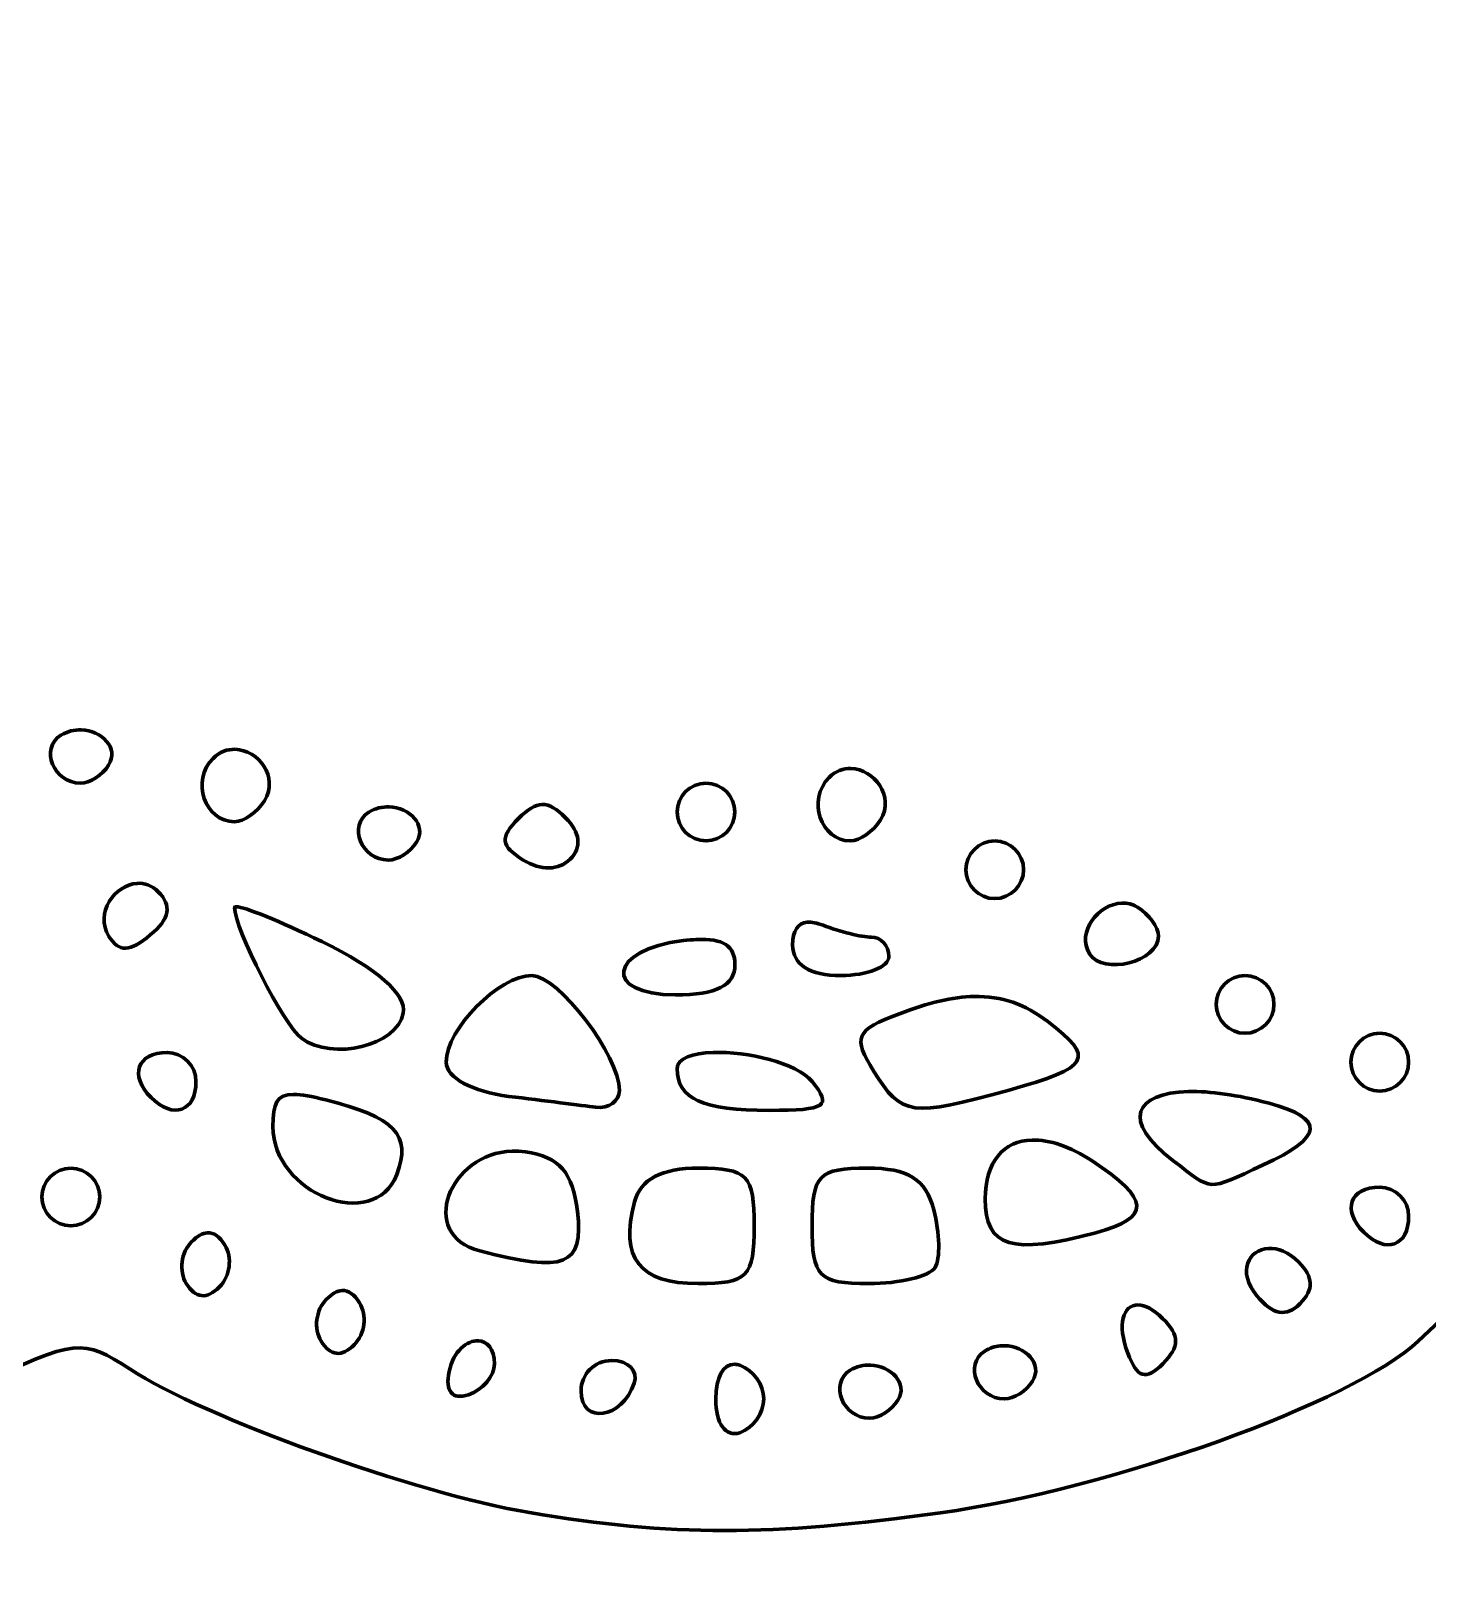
# Model space of a CAD drawing. Header units: centimetres. Extents: x -25.2 to 25.1, y -12.7 to 12.5.
# Drawn here: x 6.79 to 12.63, y -12.68 to -6.19 of the extents above; entities that cross this region are included whole.
import ezdxf

# ---------------------------------------------------------------- set-up
doc = ezdxf.new("R2010")
doc.units = ezdxf.units.CM
doc.header["$MEASUREMENT"] = 0
doc.layers.add('Layer 1', color=7, linetype='Continuous')

msp = doc.modelspace()

# ---------------------------------------------------------------- linework, layer by layer
at = {"layer": 'Layer 1', "color": 72, "lineweight": 90}
for points, knots in [([(15.97372, 12.15449), (15.01323, 12.15637), (13.79512, 11.83764), (13.165, 11.42027), (13.165, 11.42027), (13.165, 11.42027), (12.79541, 11.17553), (12.79541, 11.17553), (12.79541, 11.17553), (12.79541, 11.17553), (12.5548, 11.3781), (12.5548, 11.3781), (12.5548, 11.3781), (12.0029, 11.8425), (10.53138, 12.19604), (9.44182, 12.12637), (9.44182, 12.12637), (8.75205, 12.08227), (7.72787, 11.78745), (7.25901, 11.49798), (7.25901, 11.49798), (7.25901, 11.49798), (6.99525, 11.3351), (6.99525, 11.3351), (6.99525, 11.3351), (6.99525, 11.3351), (6.53471, 11.55256), (6.53471, 11.55256), (6.53471, 11.55256), (5.49151, 12.04654), (4.5113, 12.09186), (3.27785, 11.70221), (3.27785, 11.70221), (2.58334, 11.48282), (2.32917, 11.48005), (1.4299, 11.68237), (1.4299, 11.68237), (1.17685, 11.7393), (0.94386, 11.76022), (0.91231, 11.72867), (0.91231, 11.72867), (0.88077, 11.69713), (0.91677, 11.40903), (0.99169, 11.08871), (0.99169, 11.08871), (1.16692, 10.33949), (1.16186, 10.03309), (0.96606, 9.464), (0.96606, 9.464), (0.54953, 8.25332), (0.63291, 6.8823), (1.18021, 5.95579), (1.18021, 5.95579), (1.31665, 5.72481), (1.31479, 5.70869), (1.10414, 5.29268), (1.10414, 5.29268), (0.59396, 4.28511), (0.44234, 3.45432), (0.56009, 2.31942), (0.56009, 2.31942), (0.64808, 1.47137), (0.86025, 0.7816), (1.20501, 0.22425), (1.20501, 0.22425), (1.20501, 0.22425), (1.44231, -0.1594), (1.44231, -0.1594), (1.44231, -0.1594), (1.44231, -0.1594), (1.20584, -0.53147), (1.20584, -0.53147), (1.20584, -0.53147), (0.68324, -1.35552), (0.41308, -2.73081), (0.55844, -3.82305), (0.55844, -3.82305), (0.65767, -4.56877), (0.7609, -4.90956), (1.08265, -5.5445), (1.08265, -5.5445), (1.08265, -5.5445), (1.29928, -5.97114), (1.29928, -5.97114), (1.29928, -5.97114), (1.29928, -5.97114), (1.09836, -6.42424), (1.09836, -6.42424), (1.09836, -6.42424), (0.78966, -7.11935), (0.70163, -7.54019), (0.70893, -8.28542), (0.70893, -8.28542), (0.71381, -8.78426), (0.77115, -9.14122), (0.9206, -9.6042), (0.9206, -9.6042), (1.16006, -10.34605), (1.17318, -10.67596), (0.99336, -11.39179), (0.99336, -11.39179), (0.81706, -12.09368), (0.86728, -12.13846), (1.62753, -11.96064), (1.62753, -11.96064), (2.39756, -11.78054), (2.57565, -11.78852), (3.33823, -12.04002), (3.33823, -12.04002), (3.83925, -12.20525), (4.14299, -12.25307), (4.70662, -12.25417), (4.70662, -12.25417), (5.49235, -12.2557), (5.89935, -12.16717), (6.5678, -11.85068), (6.5678, -11.85068), (6.98206, -11.65453), (7.00885, -11.65172), (7.20776, -11.78205), (7.20776, -11.78205), (7.51543, -11.98364), (8.40173, -12.30212), (8.87712, -12.3815), (8.87712, -12.3815), (9.4754, -12.48139), (9.88142, -12.48129), (10.59608, -12.38233), (10.59608, -12.38233), (11.30936, -12.28356), (12.32215, -11.91974), (12.59368, -11.66465), (12.59368, -11.66465), (12.59368, -11.66465), (12.77558, -11.4935), (12.77558, -11.4935), (12.77558, -11.4935), (12.77558, -11.4935), (13.17824, -11.74155), (13.17824, -11.74155), (13.17824, -11.74155), (14.60991, -12.62246), (16.64542, -12.68387), (18.21111, -11.89369), (18.21111, -11.89369), (18.21111, -11.89369), (18.67909, -11.65805), (18.67909, -11.65805), (18.67909, -11.65805), (18.67909, -11.65805), (19.09829, -11.8631), (19.09829, -11.8631), (19.09829, -11.8631), (20.09898, -12.35269), (21.21311, -12.4052), (22.3692, -12.01689), (22.3692, -12.01689), (23.01494, -11.79999), (23.30757, -11.79522), (24.16589, -11.98712), (24.16589, -11.98712), (24.44205, -12.04887), (24.6622, -12.06214), (24.70498, -12.01937), (24.70498, -12.01937), (24.74777, -11.97659), (24.7123, -11.64672), (24.61816, -11.21239), (24.61816, -11.21239), (24.61816, -11.21239), (24.45941, -10.47817), (24.45941, -10.47817), (24.45941, -10.47817), (24.45941, -10.47817), (24.6686, -9.844), (24.6686, -9.844), (24.6686, -9.844), (25.07204, -8.6224), (25.02344, -7.43118), (24.52721, -6.37548), (24.52721, -6.37548), (24.52721, -6.37548), (24.36267, -6.02491), (24.36267, -6.02491), (24.36267, -6.02491), (24.36267, -6.02491), (24.61072, -5.48499), (24.61072, -5.48499), (24.61072, -5.48499), (25.02972, -4.57489), (25.13069, -4.0335), (25.08614, -2.93589), (25.08614, -2.93589), (25.0423, -1.85596), (24.86681, -1.19749), (24.44701, -0.53728), (24.44701, -0.53728), (24.44701, -0.53728), (24.2031, -0.15363), (24.2031, -0.15363), (24.2031, -0.15363), (24.2031, -0.15363), (24.40898, 0.15808), (24.40898, 0.15808), (24.40898, 0.15808), (24.87416, 0.86101), (25.10765, 1.78627), (25.10765, 2.92959), (25.10765, 2.92959), (25.10765, 3.7713), (24.971, 4.38807), (24.6099, 5.17359), (24.6099, 5.17359), (24.6099, 5.17359), (24.3602, 5.71599), (24.3602, 5.71599), (24.3602, 5.71599), (24.3602, 5.71599), (24.57021, 6.18397), (24.57021, 6.18397), (24.57021, 6.18397), (24.68578, 6.4415), (24.82239, 6.84785), (24.87365, 7.08686), (24.87365, 7.08686), (24.99887, 7.67074), (24.92401, 8.78798), (24.72234, 9.33913), (24.72234, 9.33913), (24.46235, 10.04965), (24.45378, 10.18103), (24.61981, 10.9258), (24.61981, 10.9258), (24.71278, 11.34282), (24.74753, 11.66285), (24.70497, 11.70549), (24.70497, 11.70549), (24.66232, 11.74823), (24.4419, 11.73545), (24.16588, 11.67407), (24.16588, 11.67407), (23.31295, 11.4844), (23.0717, 11.48732), (22.40309, 11.69805), (22.40309, 11.69805), (21.1744, 12.08529), (20.09649, 12.03725), (19.10407, 11.5517), (19.10407, 11.5517), (19.10407, 11.5517), (18.68984, 11.34916), (18.68984, 11.34916), (18.68984, 11.34916), (18.68984, 11.34916), (18.0937, 11.63276), (18.0937, 11.63276), (18.0937, 11.63276), (17.43541, 11.94538), (16.59145, 12.15327), (15.97373, 12.15449), (15.97373, 12.15449), (15.97373, 12.15449), (15.97372, 12.15449), (15.97372, 12.15449)], [0, 0, 0, 0, 0.0149254, 0.0149254, 0.0149254, 0.0149254, 0.0298507, 0.0298507, 0.0298507, 0.0298507, 0.0447761, 0.0447761, 0.0447761, 0.0447761, 0.0597015, 0.0597015, 0.0597015, 0.0597015, 0.0746269, 0.0746269, 0.0746269, 0.0746269, 0.0895522, 0.0895522, 0.0895522, 0.0895522, 0.1044776, 0.1044776, 0.1044776, 0.1044776, 0.119403, 0.119403, 0.119403, 0.119403, 0.1343284, 0.1343284, 0.1343284, 0.1343284, 0.1492537, 0.1492537, 0.1492537, 0.1492537, 0.1641791, 0.1641791, 0.1641791, 0.1641791, 0.1791045, 0.1791045, 0.1791045, 0.1791045, 0.1940299, 0.1940299, 0.1940299, 0.1940299, 0.2089552, 0.2089552, 0.2089552, 0.2089552, 0.2238806, 0.2238806, 0.2238806, 0.2238806, 0.238806, 0.238806, 0.238806, 0.238806, 0.2537313, 0.2537313, 0.2537313, 0.2537313, 0.2686567, 0.2686567, 0.2686567, 0.2686567, 0.2835821, 0.2835821, 0.2835821, 0.2835821, 0.2985075, 0.2985075, 0.2985075, 0.2985075, 0.3134328, 0.3134328, 0.3134328, 0.3134328, 0.3283582, 0.3283582, 0.3283582, 0.3283582, 0.3432836, 0.3432836, 0.3432836, 0.3432836, 0.358209, 0.358209, 0.358209, 0.358209, 0.3731343, 0.3731343, 0.3731343, 0.3731343, 0.3880597, 0.3880597, 0.3880597, 0.3880597, 0.4029851, 0.4029851, 0.4029851, 0.4029851, 0.4179104, 0.4179104, 0.4179104, 0.4179104, 0.4328358, 0.4328358, 0.4328358, 0.4328358, 0.4477612, 0.4477612, 0.4477612, 0.4477612, 0.4626866, 0.4626866, 0.4626866, 0.4626866, 0.4776119, 0.4776119, 0.4776119, 0.4776119, 0.4925373, 0.4925373, 0.4925373, 0.4925373, 0.5074627, 0.5074627, 0.5074627, 0.5074627, 0.5223881, 0.5223881, 0.5223881, 0.5223881, 0.5373134, 0.5373134, 0.5373134, 0.5373134, 0.5522388, 0.5522388, 0.5522388, 0.5522388, 0.5671642, 0.5671642, 0.5671642, 0.5671642, 0.5820896, 0.5820896, 0.5820896, 0.5820896, 0.5970149, 0.5970149, 0.5970149, 0.5970149, 0.6119403, 0.6119403, 0.6119403, 0.6119403, 0.6268657, 0.6268657, 0.6268657, 0.6268657, 0.641791, 0.641791, 0.641791, 0.641791, 0.6567164, 0.6567164, 0.6567164, 0.6567164, 0.6716418, 0.6716418, 0.6716418, 0.6716418, 0.6865672, 0.6865672, 0.6865672, 0.6865672, 0.7014925, 0.7014925, 0.7014925, 0.7014925, 0.7164179, 0.7164179, 0.7164179, 0.7164179, 0.7313433, 0.7313433, 0.7313433, 0.7313433, 0.7462687, 0.7462687, 0.7462687, 0.7462687, 0.761194, 0.761194, 0.761194, 0.761194, 0.7761194, 0.7761194, 0.7761194, 0.7761194, 0.7910448, 0.7910448, 0.7910448, 0.7910448, 0.8059701, 0.8059701, 0.8059701, 0.8059701, 0.8208955, 0.8208955, 0.8208955, 0.8208955, 0.8358209, 0.8358209, 0.8358209, 0.8358209, 0.8507463, 0.8507463, 0.8507463, 0.8507463, 0.8656716, 0.8656716, 0.8656716, 0.8656716, 0.880597, 0.880597, 0.880597, 0.880597, 0.8955224, 0.8955224, 0.8955224, 0.8955224, 0.9104478, 0.9104478, 0.9104478, 0.9104478, 0.9253731, 0.9253731, 0.9253731, 0.9253731, 0.9402985, 0.9402985, 0.9402985, 0.9402985, 0.9552239, 0.9552239, 0.9552239, 0.9552239, 0.9701493, 0.9701493, 0.9701493, 0.9701493, 1, 1, 1, 1]), ([(7.00352, -9.10892), (7.08853, -9.11232), (7.16226, -9.18387), (7.11762, -9.25609), (7.11762, -9.25609), (7.09216, -9.29729), (7.03924, -9.33133), (7.00021, -9.33133), (7.00021, -9.33133), (6.88751, -9.33133), (6.82836, -9.18687), (6.91835, -9.13124), (6.91835, -9.13124), (6.94515, -9.11468), (6.97518, -9.10778), (7.00351, -9.10892), (7.00351, -9.10892), (7.00351, -9.10892), (7.00352, -9.10892), (7.00352, -9.10892)], [0, 0, 0, 0, 0.1666667, 0.1666667, 0.1666667, 0.1666667, 0.3333333, 0.3333333, 0.3333333, 0.3333333, 0.5, 0.5, 0.5, 0.5, 0.6666667, 0.6666667, 0.6666667, 0.6666667, 1, 1, 1, 1]), ([(7.64679, -9.18994), (7.7422, -9.19267), (7.83136, -9.30427), (7.76916, -9.40491), (7.76916, -9.40491), (7.73943, -9.45303), (7.68335, -9.49255), (7.64431, -9.49255), (7.64431, -9.49255), (7.52001, -9.49255), (7.46132, -9.32083), (7.55419, -9.22797), (7.55419, -9.22797), (7.58194, -9.20022), (7.61499, -9.18903), (7.64679, -9.18994)], [0, 0, 0, 0, 0.2, 0.2, 0.2, 0.2, 0.4, 0.4, 0.4, 0.4, 0.6, 0.6, 0.6, 0.6, 1, 1, 1, 1]), ([(10.22152, -9.27015), (10.31693, -9.27288), (10.40692, -9.38448), (10.34472, -9.48512), (10.34472, -9.48512), (10.31498, -9.53324), (10.25809, -9.57276), (10.21904, -9.57276), (10.21904, -9.57276), (10.09474, -9.57276), (10.03688, -9.40104), (10.12974, -9.30818), (10.12974, -9.30818), (10.15749, -9.28043), (10.18971, -9.26924), (10.22152, -9.27015)], [0, 0, 0, 0, 0.2, 0.2, 0.2, 0.2, 0.4, 0.4, 0.4, 0.4, 0.6, 0.6, 0.6, 0.6, 1, 1, 1, 1]), ([(9.61546, -9.33133), (9.68186, -9.33133), (9.73618, -9.38565), (9.73618, -9.45205), (9.73618, -9.45205), (9.73618, -9.51844), (9.68186, -9.57277), (9.61546, -9.57277), (9.61546, -9.57277), (9.54907, -9.57277), (9.49474, -9.51845), (9.49474, -9.45205), (9.49474, -9.45205), (9.49474, -9.38565), (9.54906, -9.33133), (9.61546, -9.33133)], [0, 0, 0, 0, 0.2, 0.2, 0.2, 0.2, 0.4, 0.4, 0.4, 0.4, 0.6, 0.6, 0.6, 0.6, 1, 1, 1, 1]), ([(8.93085, -9.42063), (8.96087, -9.42012), (8.99086, -9.43847), (9.02842, -9.47603), (9.02842, -9.47603), (9.09, -9.53762), (9.09662, -9.60048), (9.04744, -9.64966), (9.04744, -9.64966), (9.00012, -9.69698), (8.92472, -9.69823), (8.85148, -9.65297), (8.85148, -9.65297), (8.75641, -9.59422), (8.75206, -9.55892), (8.83164, -9.47934), (8.83164, -9.47934), (8.8705, -9.44048), (8.90084, -9.42115), (8.93086, -9.42064), (8.93086, -9.42064), (8.93086, -9.42064), (8.93085, -9.42063), (8.93085, -9.42063)], [0, 0, 0, 0, 0.1428571, 0.1428571, 0.1428571, 0.1428571, 0.2857143, 0.2857143, 0.2857143, 0.2857143, 0.4285714, 0.4285714, 0.4285714, 0.4285714, 0.5714286, 0.5714286, 0.5714286, 0.5714286, 0.7142857, 0.7142857, 0.7142857, 0.7142857, 1, 1, 1, 1]), ([(8.29089, -9.43055), (8.3759, -9.43395), (8.44963, -9.50633), (8.40499, -9.57855), (8.40499, -9.57855), (8.37953, -9.61975), (8.32662, -9.65296), (8.28758, -9.65296), (8.28758, -9.65296), (8.17488, -9.65296), (8.11572, -9.50849), (8.20572, -9.45287), (8.20572, -9.45287), (8.23252, -9.43631), (8.26255, -9.42941), (8.29088, -9.43055), (8.29088, -9.43055), (8.29088, -9.43055), (8.29089, -9.43055), (8.29089, -9.43055)], [0, 0, 0, 0, 0.1666667, 0.1666667, 0.1666667, 0.1666667, 0.3333333, 0.3333333, 0.3333333, 0.3333333, 0.5, 0.5, 0.5, 0.5, 0.6666667, 0.6666667, 0.6666667, 0.6666667, 1, 1, 1, 1]), ([(10.82262, -9.57277), (10.88902, -9.57277), (10.94334, -9.62709), (10.94334, -9.69349), (10.94334, -9.69349), (10.94334, -9.75988), (10.88902, -9.81421), (10.82262, -9.81421), (10.82262, -9.81421), (10.75623, -9.81421), (10.7019, -9.75989), (10.7019, -9.69349), (10.7019, -9.69349), (10.7019, -9.62709), (10.75622, -9.57277), (10.82262, -9.57277)], [0, 0, 0, 0, 0.2, 0.2, 0.2, 0.2, 0.4, 0.4, 0.4, 0.4, 0.6, 0.6, 0.6, 0.6, 1, 1, 1, 1]), ([(7.23669, -9.75053), (7.26743, -9.74832), (7.2983, -9.75839), (7.32516, -9.78526), (7.32516, -9.78526), (7.38336, -9.84346), (7.37324, -9.89899), (7.29209, -9.96633), (7.29209, -9.96633), (7.20565, -10.03808), (7.16104, -10.03967), (7.11928, -9.97212), (7.11928, -9.97212), (7.05845, -9.87368), (7.14448, -9.75715), (7.23669, -9.75053)], [0, 0, 0, 0, 0.2, 0.2, 0.2, 0.2, 0.4, 0.4, 0.4, 0.4, 0.6, 0.6, 0.6, 0.6, 1, 1, 1, 1]), ([(7.65175, -9.8481), (7.68591, -9.8486), (7.83342, -9.90835), (8.00894, -9.99362), (8.00894, -9.99362), (8.24006, -10.10591), (8.36449, -10.21546), (8.34959, -10.29376), (8.34959, -10.29376), (8.32388, -10.42888), (8.05463, -10.49486), (7.92378, -10.39794), (7.92378, -10.39794), (7.8502, -10.34344), (7.64431, -9.94049), (7.64431, -9.85141), (7.64431, -9.85141), (7.64431, -9.84898), (7.64687, -9.84803), (7.65175, -9.8481)], [0, 0, 0, 0, 0.1666667, 0.1666667, 0.1666667, 0.1666667, 0.3333333, 0.3333333, 0.3333333, 0.3333333, 0.5, 0.5, 0.5, 0.5, 0.6666667, 0.6666667, 0.6666667, 0.6666667, 1, 1, 1, 1]), ([(11.35344, -9.83321), (11.37582, -9.83228), (11.39863, -9.8368), (11.41959, -9.84975), (11.41959, -9.84975), (11.46771, -9.87949), (11.50723, -9.93438), (11.50723, -9.97129), (11.50723, -9.97129), (11.50723, -10.07835), (11.27579, -10.1373), (11.21867, -10.04488), (11.21867, -10.04488), (11.16294, -9.9547), (11.25647, -9.83724), (11.35344, -9.83321)], [0, 0, 0, 0, 0.2, 0.2, 0.2, 0.2, 0.4, 0.4, 0.4, 0.4, 0.6, 0.6, 0.6, 0.6, 1, 1, 1, 1]), ([(10.03879, -9.91342), (10.05701, -9.91185), (10.07883, -9.9158), (10.10494, -9.92582), (10.10494, -9.92582), (10.17495, -9.95269), (10.26604, -9.97543), (10.30668, -9.97543), (10.30668, -9.97543), (10.34733, -9.97543), (10.38027, -10.01137), (10.38027, -10.05563), (10.38027, -10.05563), (10.38027, -10.09989), (10.29001, -10.13583), (10.17935, -10.13583), (10.17935, -10.13583), (10.04821, -10.13583), (9.97761, -10.09114), (9.97761, -10.00685), (9.97761, -10.00685), (9.97761, -9.94851), (9.99872, -9.91687), (10.03879, -9.91342)], [0, 0, 0, 0, 0.1428571, 0.1428571, 0.1428571, 0.1428571, 0.2857143, 0.2857143, 0.2857143, 0.2857143, 0.4285714, 0.4285714, 0.4285714, 0.4285714, 0.5714286, 0.5714286, 0.5714286, 0.5714286, 0.7142857, 0.7142857, 0.7142857, 0.7142857, 1, 1, 1, 1]), ([(9.57412, -9.98535), (9.68824, -9.98009), (9.73618, -10.01218), (9.73618, -10.09036), (9.73618, -10.09036), (9.73618, -10.17753), (9.65973, -10.21686), (9.48813, -10.21686), (9.48813, -10.21686), (9.18023, -10.21686), (9.2079, -10.02658), (9.5212, -9.98948), (9.5212, -9.98948), (9.54026, -9.98722), (9.55781, -9.9861), (9.57412, -9.98535)], [0, 0, 0, 0, 0.2, 0.2, 0.2, 0.2, 0.4, 0.4, 0.4, 0.4, 0.6, 0.6, 0.6, 0.6, 1, 1, 1, 1]), ([(8.88785, -10.13583), (8.99807, -10.13583), (9.25331, -10.47152), (9.25331, -10.61621), (9.25331, -10.61621), (9.25331, -10.66203), (9.20859, -10.69357), (9.15326, -10.68649), (9.15326, -10.68649), (9.09793, -10.67941), (8.93496, -10.65886), (8.79111, -10.64101), (8.79111, -10.64101), (8.63959, -10.62221), (8.52901, -10.56244), (8.52901, -10.4988), (8.52901, -10.4988), (8.52901, -10.35892), (8.74958, -10.13582), (8.88785, -10.13582), (8.88785, -10.13582), (8.88785, -10.13582), (8.88785, -10.13583), (8.88785, -10.13583)], [0, 0, 0, 0, 0.1428571, 0.1428571, 0.1428571, 0.1428571, 0.2857143, 0.2857143, 0.2857143, 0.2857143, 0.4285714, 0.4285714, 0.4285714, 0.4285714, 0.5714286, 0.5714286, 0.5714286, 0.5714286, 0.7142857, 0.7142857, 0.7142857, 0.7142857, 1, 1, 1, 1]), ([(11.86938, -10.13583), (11.93577, -10.13583), (11.9901, -10.19015), (11.9901, -10.25655), (11.9901, -10.25655), (11.9901, -10.32294), (11.93577, -10.37727), (11.86938, -10.37727), (11.86938, -10.37727), (11.80299, -10.37727), (11.74866, -10.32295), (11.74866, -10.25655), (11.74866, -10.25655), (11.74866, -10.19015), (11.80298, -10.13583), (11.86938, -10.13583)], [0, 0, 0, 0, 0.2, 0.2, 0.2, 0.2, 0.4, 0.4, 0.4, 0.4, 0.6, 0.6, 0.6, 0.6, 1, 1, 1, 1]), ([(10.73663, -10.22348), (10.85212, -10.22118), (10.94856, -10.25587), (11.04421, -10.32849), (11.04421, -10.32849), (11.2451, -10.48099), (11.22274, -10.52022), (10.88298, -10.61457), (10.88298, -10.61457), (10.4723, -10.72862), (10.43385, -10.72326), (10.31743, -10.53685), (10.31743, -10.53685), (10.22755, -10.39292), (10.23972, -10.36552), (10.42409, -10.29542), (10.42409, -10.29542), (10.54529, -10.24934), (10.6468, -10.22528), (10.73663, -10.22349), (10.73663, -10.22349), (10.73663, -10.22349), (10.73663, -10.22348), (10.73663, -10.22348)], [0, 0, 0, 0, 0.1428571, 0.1428571, 0.1428571, 0.1428571, 0.2857143, 0.2857143, 0.2857143, 0.2857143, 0.4285714, 0.4285714, 0.4285714, 0.4285714, 0.5714286, 0.5714286, 0.5714286, 0.5714286, 0.7142857, 0.7142857, 0.7142857, 0.7142857, 1, 1, 1, 1]), ([(12.43244, -10.37727), (12.49883, -10.37727), (12.55316, -10.43159), (12.55316, -10.49799), (12.55316, -10.49799), (12.55316, -10.56438), (12.49884, -10.61871), (12.43244, -10.61871), (12.43244, -10.61871), (12.36605, -10.61871), (12.31172, -10.56439), (12.31172, -10.49799), (12.31172, -10.49799), (12.31172, -10.43159), (12.36604, -10.37727), (12.43244, -10.37727)], [0, 0, 0, 0, 0.2, 0.2, 0.2, 0.2, 0.4, 0.4, 0.4, 0.4, 0.6, 0.6, 0.6, 0.6, 1, 1, 1, 1]), ([(7.36236, -10.45829), (7.42875, -10.45829), (7.48308, -10.51261), (7.48308, -10.57901), (7.48308, -10.57901), (7.48308, -10.70468), (7.38799, -10.73858), (7.29539, -10.64598), (7.29539, -10.64598), (7.20279, -10.55338), (7.23669, -10.45829), (7.36236, -10.45829)], [0, 0, 0, 0, 0.25, 0.25, 0.25, 0.25, 0.5, 0.5, 0.5, 0.5, 1, 1, 1, 1]), ([(9.64522, -10.45747), (9.78877, -10.45297), (9.99313, -10.50009), (10.05863, -10.57901), (10.05863, -10.57901), (10.1444, -10.68235), (10.11812, -10.69973), (9.88004, -10.69973), (9.88004, -10.69973), (9.6018, -10.69973), (9.49474, -10.65115), (9.49474, -10.52527), (9.49474, -10.52527), (9.49474, -10.48166), (9.55909, -10.46017), (9.64522, -10.45747)], [0, 0, 0, 0, 0.2, 0.2, 0.2, 0.2, 0.4, 0.4, 0.4, 0.4, 0.6, 0.6, 0.6, 0.6, 1, 1, 1, 1]), ([(7.89153, -10.63275), (7.92376, -10.63303), (7.96772, -10.64143), (8.0263, -10.6559), (8.0263, -10.6559), (8.31351, -10.72684), (8.38557, -10.80274), (8.3223, -10.96761), (8.3223, -10.96761), (8.22803, -11.21326), (7.80471, -11.04888), (7.80471, -10.76669), (7.80471, -10.76669), (7.80471, -10.67021), (7.82061, -10.63214), (7.89153, -10.63274), (7.89153, -10.63274), (7.89153, -10.63274), (7.89153, -10.63275), (7.89153, -10.63275)], [0, 0, 0, 0, 0.1666667, 0.1666667, 0.1666667, 0.1666667, 0.3333333, 0.3333333, 0.3333333, 0.3333333, 0.5, 0.5, 0.5, 0.5, 0.6666667, 0.6666667, 0.6666667, 0.6666667, 1, 1, 1, 1]), ([(11.6329, -10.62118), (11.72144, -10.61902), (11.83556, -10.63409), (11.96942, -10.66996), (11.96942, -10.66996), (12.20581, -10.73331), (12.19836, -10.81269), (11.94544, -10.92793), (11.94544, -10.92793), (11.70201, -11.03884), (11.7407, -11.04033), (11.56758, -10.90891), (11.56758, -10.90891), (11.34951, -10.74337), (11.40664, -10.62668), (11.6329, -10.62118)], [0, 0, 0, 0, 0.2, 0.2, 0.2, 0.2, 0.4, 0.4, 0.4, 0.4, 0.6, 0.6, 0.6, 0.6, 1, 1, 1, 1]), ([(10.97889, -10.82375), (11.05018, -10.82183), (11.1365, -10.84968), (11.22942, -10.91057), (11.22942, -10.91057), (11.47411, -11.07089), (11.47807, -11.14911), (11.24513, -11.21153), (11.24513, -11.21153), (10.89443, -11.30551), (10.78294, -11.27163), (10.78294, -11.07014), (10.78294, -11.07014), (10.78294, -10.91343), (10.86009, -10.82695), (10.9789, -10.82375), (10.9789, -10.82375), (10.9789, -10.82375), (10.97889, -10.82375), (10.97889, -10.82375)], [0, 0, 0, 0, 0.1666667, 0.1666667, 0.1666667, 0.1666667, 0.3333333, 0.3333333, 0.3333333, 0.3333333, 0.5, 0.5, 0.5, 0.5, 0.6666667, 0.6666667, 0.6666667, 0.6666667, 1, 1, 1, 1]), ([(8.806, -10.87005), (8.8235, -10.86953), (8.84204, -10.87074), (8.86057, -10.87336), (8.86057, -10.87336), (9.00185, -10.89334), (9.05929, -10.95947), (9.07802, -11.12223), (9.07802, -11.12223), (9.10418, -11.34954), (9.02656, -11.38067), (8.6704, -11.28759), (8.6704, -11.28759), (8.40609, -11.21852), (8.54343, -10.8778), (8.806, -10.87004), (8.806, -10.87004), (8.806, -10.87004), (8.806, -10.87005), (8.806, -10.87005)], [0, 0, 0, 0, 0.1666667, 0.1666667, 0.1666667, 0.1666667, 0.3333333, 0.3333333, 0.3333333, 0.3333333, 0.5, 0.5, 0.5, 0.5, 0.6666667, 0.6666667, 0.6666667, 0.6666667, 1, 1, 1, 1]), ([(6.9597, -10.94116), (7.0261, -10.94116), (7.08042, -10.99548), (7.08042, -11.06188), (7.08042, -11.06188), (7.08042, -11.12827), (7.0261, -11.1826), (6.9597, -11.1826), (6.9597, -11.1826), (6.89331, -11.1826), (6.83898, -11.12828), (6.83898, -11.06188), (6.83898, -11.06188), (6.83898, -10.99549), (6.8933, -10.94116), (6.9597, -10.94116)], [0, 0, 0, 0, 0.2, 0.2, 0.2, 0.2, 0.4, 0.4, 0.4, 0.4, 0.6, 0.6, 0.6, 0.6, 1, 1, 1, 1]), ([(9.58486, -10.94116), (9.78904, -10.94116), (9.8172, -10.97016), (9.8172, -11.18259), (9.8172, -11.18259), (9.8172, -11.39566), (9.78954, -11.42402), (9.58238, -11.42402), (9.58238, -11.42402), (9.33675, -11.42402), (9.2547, -11.31864), (9.31614, -11.08172), (9.31614, -11.08172), (9.34029, -10.9886), (9.43143, -10.94116), (9.58486, -10.94116)], [0, 0, 0, 0, 0.2, 0.2, 0.2, 0.2, 0.4, 0.4, 0.4, 0.4, 0.6, 0.6, 0.6, 0.6, 1, 1, 1, 1]), ([(10.29014, -10.94116), (10.46068, -10.94116), (10.53433, -10.98706), (10.56795, -11.11562), (10.56795, -11.11562), (10.59311, -11.21183), (10.59552, -11.32047), (10.57291, -11.35705), (10.57291, -11.35705), (10.5503, -11.39363), (10.42528, -11.42402), (10.2951, -11.42402), (10.2951, -11.42402), (10.08578, -11.42402), (10.05863, -11.39612), (10.05863, -11.18259), (10.05863, -11.18259), (10.05863, -10.97015), (10.08597, -10.94116), (10.29014, -10.94116)], [0, 0, 0, 0, 0.1666667, 0.1666667, 0.1666667, 0.1666667, 0.3333333, 0.3333333, 0.3333333, 0.3333333, 0.5, 0.5, 0.5, 0.5, 0.6666667, 0.6666667, 0.6666667, 0.6666667, 1, 1, 1, 1]), ([(12.43244, -11.02136), (12.49883, -11.02136), (12.55316, -11.07568), (12.55316, -11.14208), (12.55316, -11.14208), (12.55316, -11.26775), (12.45807, -11.30165), (12.36547, -11.20905), (12.36547, -11.20905), (12.27287, -11.11645), (12.30677, -11.02136), (12.43244, -11.02136)], [0, 0, 0, 0, 0.25, 0.25, 0.25, 0.25, 0.5, 0.5, 0.5, 0.5, 1, 1, 1, 1]), ([(7.53104, -11.21153), (7.5576, -11.21006), (7.5819, -11.22735), (7.6038, -11.26279), (7.6038, -11.26279), (7.63592, -11.31476), (7.62574, -11.39299), (7.58148, -11.43725), (7.58148, -11.43725), (7.52783, -11.4909), (7.48151, -11.48702), (7.44257, -11.42402), (7.44257, -11.42402), (7.41045, -11.37205), (7.42064, -11.293), (7.46489, -11.24873), (7.46489, -11.24873), (7.48836, -11.22526), (7.51038, -11.21267), (7.53104, -11.21152), (7.53104, -11.21152), (7.53104, -11.21152), (7.53104, -11.21153), (7.53104, -11.21153)], [0, 0, 0, 0, 0.1428571, 0.1428571, 0.1428571, 0.1428571, 0.2857143, 0.2857143, 0.2857143, 0.2857143, 0.4285714, 0.4285714, 0.4285714, 0.4285714, 0.5714286, 0.5714286, 0.5714286, 0.5714286, 0.7142857, 0.7142857, 0.7142857, 0.7142857, 1, 1, 1, 1]), ([(11.96777, -11.27685), (12.00578, -11.27507), (12.051, -11.29145), (12.09345, -11.3339), (12.09345, -11.3339), (12.15558, -11.39603), (12.15744, -11.44933), (12.09924, -11.50753), (12.09924, -11.50753), (12.04104, -11.56573), (11.98551, -11.5556), (11.91817, -11.47446), (11.91817, -11.47446), (11.83433, -11.37344), (11.88415, -11.28076), (11.96778, -11.27685), (11.96778, -11.27685), (11.96778, -11.27685), (11.96777, -11.27685), (11.96777, -11.27685)], [0, 0, 0, 0, 0.1666667, 0.1666667, 0.1666667, 0.1666667, 0.3333333, 0.3333333, 0.3333333, 0.3333333, 0.5, 0.5, 0.5, 0.5, 0.6666667, 0.6666667, 0.6666667, 0.6666667, 1, 1, 1, 1]), ([(8.0941, -11.45296), (8.12066, -11.45149), (8.14496, -11.46878), (8.16686, -11.50422), (8.16686, -11.50422), (8.19898, -11.55619), (8.18962, -11.63442), (8.14536, -11.67868), (8.14536, -11.67868), (8.09171, -11.73233), (8.04539, -11.72763), (8.00645, -11.66462), (8.00645, -11.66462), (7.97432, -11.61265), (7.98368, -11.53442), (8.02795, -11.49016), (8.02795, -11.49016), (8.05142, -11.46669), (8.07344, -11.4541), (8.0941, -11.45295), (8.0941, -11.45295), (8.0941, -11.45295), (8.0941, -11.45296), (8.0941, -11.45296)], [0, 0, 0, 0, 0.1428571, 0.1428571, 0.1428571, 0.1428571, 0.2857143, 0.2857143, 0.2857143, 0.2857143, 0.4285714, 0.4285714, 0.4285714, 0.4285714, 0.5714286, 0.5714286, 0.5714286, 0.5714286, 0.7142857, 0.7142857, 0.7142857, 0.7142857, 1, 1, 1, 1]), ([(11.42206, -11.51332), (11.45032, -11.51388), (11.48617, -11.53113), (11.52459, -11.56954), (11.52459, -11.56954), (11.59717, -11.64212), (11.59701, -11.68729), (11.52542, -11.75888), (11.52542, -11.75888), (11.45382, -11.83048), (11.41933, -11.81997), (11.37907, -11.71506), (11.37907, -11.71506), (11.33219, -11.59291), (11.3599, -11.51209), (11.42206, -11.51332)], [0, 0, 0, 0, 0.2, 0.2, 0.2, 0.2, 0.4, 0.4, 0.4, 0.4, 0.6, 0.6, 0.6, 0.6, 1, 1, 1, 1]), ([(8.66378, -11.66297), (8.70032, -11.66477), (8.73075, -11.6952), (8.73075, -11.75888), (8.73075, -11.75888), (8.73075, -11.81052), (8.68199, -11.86884), (8.62244, -11.88869), (8.62244, -11.88869), (8.55475, -11.91125), (8.52403, -11.87504), (8.54141, -11.79112), (8.54141, -11.79112), (8.55898, -11.70628), (8.61681, -11.66065), (8.66378, -11.66296), (8.66378, -11.66296), (8.66378, -11.66296), (8.66378, -11.66297), (8.66378, -11.66297)], [0, 0, 0, 0, 0.1666667, 0.1666667, 0.1666667, 0.1666667, 0.3333333, 0.3333333, 0.3333333, 0.3333333, 0.5, 0.5, 0.5, 0.5, 0.6666667, 0.6666667, 0.6666667, 0.6666667, 1, 1, 1, 1]), ([(10.86231, -11.68365), (10.94895, -11.68497), (11.02588, -11.7583), (10.98055, -11.83165), (10.98055, -11.83165), (10.95509, -11.87285), (10.90217, -11.90606), (10.86314, -11.90606), (10.86314, -11.90606), (10.75044, -11.90606), (10.69128, -11.7616), (10.78128, -11.70597), (10.78128, -11.70597), (10.80138, -11.69355), (10.82342, -11.68659), (10.84495, -11.68447), (10.84495, -11.68447), (10.85078, -11.6839), (10.85654, -11.68355), (10.86231, -11.68364), (10.86231, -11.68364), (10.86231, -11.68364), (10.86231, -11.68365), (10.86231, -11.68365)], [0, 0, 0, 0, 0.1428571, 0.1428571, 0.1428571, 0.1428571, 0.2857143, 0.2857143, 0.2857143, 0.2857143, 0.4285714, 0.4285714, 0.4285714, 0.4285714, 0.5714286, 0.5714286, 0.5714286, 0.5714286, 0.7142857, 0.7142857, 0.7142857, 0.7142857, 1, 1, 1, 1]), ([(9.22024, -11.74566), (9.29032, -11.74566), (9.33285, -11.78818), (9.31532, -11.84074), (9.31532, -11.84074), (9.26558, -11.98996), (9.0929, -12.0151), (9.0929, -11.87299), (9.0929, -11.87299), (9.0929, -11.80291), (9.15015, -11.74566), (9.22023, -11.74566), (9.22023, -11.74566), (9.22023, -11.74566), (9.22024, -11.74566), (9.22024, -11.74566)], [0, 0, 0, 0, 0.2, 0.2, 0.2, 0.2, 0.4, 0.4, 0.4, 0.4, 0.6, 0.6, 0.6, 0.6, 1, 1, 1, 1]), ([(9.73535, -11.76137), (9.74219, -11.76153), (9.74937, -11.76301), (9.75685, -11.7655), (9.75685, -11.7655), (9.81217, -11.78394), (9.8569, -11.84704), (9.8569, -11.90606), (9.8569, -11.90606), (9.8569, -11.96508), (9.81218, -12.029), (9.75685, -12.04745), (9.75685, -12.04745), (9.69701, -12.0674), (9.65598, -12.00979), (9.65598, -11.90606), (9.65598, -11.90606), (9.65598, -11.8153), (9.68746, -11.76034), (9.73536, -11.76137), (9.73536, -11.76137), (9.73536, -11.76137), (9.73535, -11.76137), (9.73535, -11.76137)], [0, 0, 0, 0, 0.1428571, 0.1428571, 0.1428571, 0.1428571, 0.2857143, 0.2857143, 0.2857143, 0.2857143, 0.4285714, 0.4285714, 0.4285714, 0.4285714, 0.5714286, 0.5714286, 0.5714286, 0.5714286, 0.7142857, 0.7142857, 0.7142857, 0.7142857, 1, 1, 1, 1]), ([(10.30255, -11.76467), (10.38756, -11.76807), (10.46211, -11.83962), (10.41748, -11.91184), (10.41748, -11.91184), (10.39201, -11.95304), (10.3391, -11.98708), (10.30007, -11.98708), (10.30007, -11.98708), (10.18736, -11.98708), (10.12821, -11.84179), (10.21821, -11.78616), (10.21821, -11.78616), (10.24501, -11.7696), (10.27421, -11.76353), (10.30255, -11.76466), (10.30255, -11.76466), (10.30255, -11.76466), (10.30255, -11.76467), (10.30255, -11.76467)], [0, 0, 0, 0, 0.1666667, 0.1666667, 0.1666667, 0.1666667, 0.3333333, 0.3333333, 0.3333333, 0.3333333, 0.5, 0.5, 0.5, 0.5, 0.6666667, 0.6666667, 0.6666667, 0.6666667, 1, 1, 1, 1])]:
    msp.add_open_spline(points, degree=3, knots=knots, dxfattribs=at)

doc.saveas('drawing.dxf')
